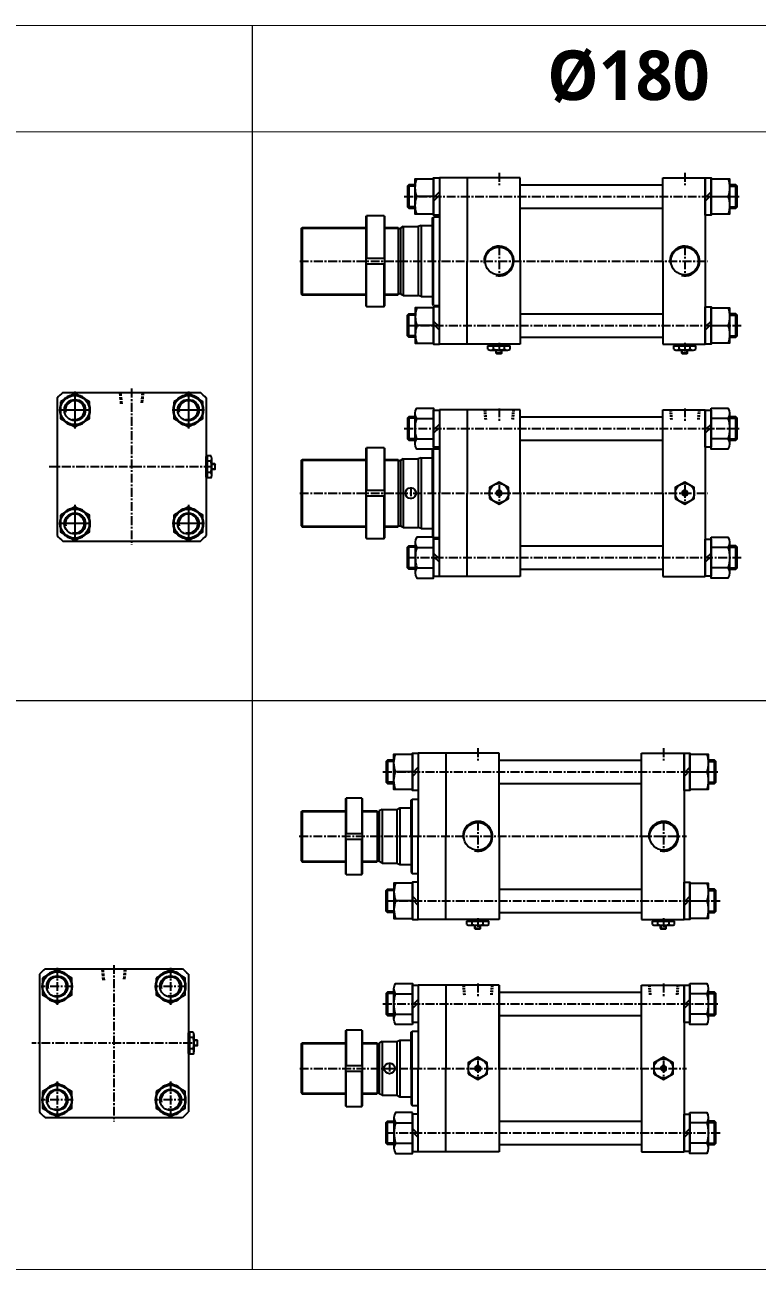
# Model space of a CAD drawing. Extents: x -819 to 6683, y -1 to 2811.
# Drawn here: x 2673 to 3706, y -1 to 1756 of the extents above; entities that cross this region are included whole.
import ezdxf

# ---------------------------------------------------------------- set-up
doc = ezdxf.new("R2010")
doc.units = 0
doc.header["$LTSCALE"] = 10
doc.header["$MEASUREMENT"] = 0
doc.linetypes.add('CENTER', pattern=[2, 1.25, -0.25, 0.25, -0.25])
doc.linetypes.add('HIDDEN', pattern=[0.375, 0.25, -0.125])
doc.layers.get('0').update_dxf_attribs({"linetype": 'CONTINUOUS'})
doc.layers.add('ML', color=7, linetype='CONTINUOUS')
doc.styles.add('문자', font='romans.shx')

msp = doc.modelspace()

# ---------------------------------------------------------------- linework, layer by layer
at = {"color": 7, "linetype": 'Continuous'}
for p, q in [((3326.1, 1298.2), (3326.1, 1303.2)), ((3326.1, 1303.2), (3332.5, 1303.2)), ((3327.1, 1303.2), (3327.1, 1305.2)), ((3327.1, 1305.2), (3356.3, 1305.2)), ((3332.5, 1303.2), (3357.3, 1303.2)), ((3333.9, 1298.2), (3333.9, 1303.2)), ((3349.5, 1298.2), (3349.5, 1303.2)), ((3356.3, 1303.2), (3356.3, 1305.2)), ((3357.3, 1298.2), (3357.3, 1303.2)), ((3588.1, 1298.2), (3588.1, 1303.2)), ((3588.1, 1303.2), (3594.5, 1303.2)), ((3589.1, 1303.2), (3589.1, 1305.2)), ((3589.1, 1305.2), (3618.3, 1305.2)), ((3594.5, 1303.2), (3619.3, 1303.2)), ((3595.9, 1298.2), (3595.9, 1303.2)), ((3611.5, 1298.2), (3611.5, 1303.2)), ((3618.3, 1303.2), (3618.3, 1305.2)), ((3619.3, 1298.2), (3619.3, 1303.2)), ((3329.3, 1297.2), (3354.1, 1297.2)), ((3337.7, 1297.4), (3337.7, 1297.4)), ((3337.7, 1292.7), (3337.7, 1297.2)), ((3337.7, 1292.7), (3338.2, 1292.2)), ((3345.7, 1292.7), (3337.7, 1292.7)), ((3338.2, 1292.2), (3345.2, 1292.2)), ((3345.7, 1292.7), (3345.2, 1292.2)), ((3345.7, 1292.7), (3345.7, 1297.2)), ((3591.3, 1297.2), (3616.1, 1297.2)), ((3599.7, 1297.4), (3599.7, 1297.4)), ((3599.7, 1292.7), (3599.7, 1297.2)), ((3599.7, 1292.7), (3600.2, 1292.2)), ((3607.7, 1292.7), (3599.7, 1292.7)), ((3600.2, 1292.2), (3607.2, 1292.2)), ((3607.7, 1292.7), (3607.2, 1292.2)), ((3607.7, 1292.7), (3607.7, 1297.2)), ((2928.5, 1117.8), (2928.5, 1147)), ((2930.5, 1147), (2928.5, 1147)), ((2935.5, 1148), (2930.5, 1148)), ((2930.5, 1123.2), (2930.5, 1148)), ((2936.5, 1120), (2936.5, 1144.8)), ((2935.5, 1140.2), (2930.5, 1140.2)), ((2935.5, 1124.6), (2930.5, 1124.6)), ((2936.2, 1128.4), (2936.2, 1128.4)), ((2941, 1136.4), (2936.5, 1136.4)), ((2941, 1128.4), (2936.5, 1128.4)), ((2941, 1136.4), (2941.5, 1135.9)), ((2941, 1136.4), (2941, 1128.4)), ((2941, 1128.4), (2941.5, 1128.9)), ((2941.5, 1128.9), (2941.5, 1135.9)), ((2930.5, 1117.8), (2928.5, 1117.8)), ((2930.5, 1116.8), (2930.5, 1123.2)), ((2935.5, 1116.8), (2930.5, 1116.8)), ((3297.1, 491.7), (3297.1, 493.7)), ((3297.1, 493.7), (3326.3, 493.7)), ((3326.3, 491.7), (3326.3, 493.7)), ((3559.1, 491.7), (3559.1, 493.7)), ((3559.1, 493.7), (3588.3, 493.7)), ((3588.3, 491.7), (3588.3, 493.7)), ((3296.1, 486.6), (3296.1, 491.7)), ((3296.1, 491.7), (3302.5, 491.7)), ((3299.3, 485.7), (3324.1, 485.7)), ((3302.5, 491.7), (3327.3, 491.7)), ((3303.9, 486.6), (3303.9, 491.7)), ((3307.7, 485.9), (3307.7, 485.9)), ((3307.7, 481.2), (3307.7, 485.7)), ((3307.7, 481.2), (3308.2, 480.7)), ((3315.7, 481.2), (3307.7, 481.2)), ((3308.2, 480.7), (3315.2, 480.7)), ((3315.7, 481.2), (3315.2, 480.7)), ((3315.7, 481.2), (3315.7, 485.7)), ((3319.5, 486.6), (3319.5, 491.7)), ((3327.3, 486.6), (3327.3, 491.7)), ((3558.1, 486.6), (3558.1, 491.7)), ((3558.1, 491.7), (3564.5, 491.7)), ((3561.3, 485.7), (3586.1, 485.7)), ((3564.5, 491.7), (3589.3, 491.7)), ((3565.9, 486.6), (3565.9, 491.7)), ((3569.7, 485.9), (3569.7, 485.9)), ((3569.7, 481.2), (3569.7, 485.7)), ((3569.7, 481.2), (3570.2, 480.7)), ((3577.7, 481.2), (3569.7, 481.2)), ((3570.2, 480.7), (3577.2, 480.7)), ((3577.7, 481.2), (3577.2, 480.7)), ((3577.7, 481.2), (3577.7, 485.7)), ((3581.5, 486.6), (3581.5, 491.7)), ((3589.3, 486.6), (3589.3, 491.7)), ((2903.5, 304.8), (2903.5, 334)), ((2905.5, 334), (2903.5, 334)), ((2910.5, 335), (2905.5, 335)), ((2905.5, 310.1), (2905.5, 335)), ((2910.5, 327.2), (2905.5, 327.2)), ((2911.5, 307), (2911.5, 331.8)), ((2916, 323.4), (2911.5, 323.4)), ((2916, 323.4), (2916.5, 322.9)), ((2916, 323.4), (2916, 315.4)), ((2916.5, 315.9), (2916.5, 322.9)), ((2905.5, 304.8), (2903.5, 304.8)), ((2910.5, 311.6), (2905.5, 311.6)), ((2905.5, 303.8), (2905.5, 310.1)), ((2910.5, 303.8), (2905.5, 303.8)), ((2911.2, 315.4), (2911.2, 315.4)), ((2916, 315.4), (2911.5, 315.4)), ((2916, 315.4), (2916.5, 315.9))]:
    msp.add_line(p, q, dxfattribs=at)
for points in [[(3328.2, 1087.5), (3341.7, 1079.7), (3355.2, 1087.5), (3355.2, 1103.1), (3341.7, 1110.9), (3328.2, 1103.1)], [(3590.2, 1087.5), (3603.7, 1079.7), (3617.2, 1087.5), (3617.2, 1103.1), (3603.7, 1110.9), (3590.2, 1103.1)], [(3340.3, 1097.8), (3338.8, 1095.3), (3340.3, 1092.8), (3343.2, 1092.8), (3344.6, 1095.3), (3343.2, 1097.8)], [(3602.3, 1097.8), (3600.8, 1095.3), (3602.3, 1092.8), (3605.2, 1092.8), (3606.6, 1095.3), (3605.2, 1097.8)], [(3298.2, 276), (3311.7, 268.2), (3325.2, 276), (3325.2, 291.6), (3311.7, 299.4), (3298.2, 291.6)], [(3560.2, 276), (3573.7, 268.2), (3587.2, 276), (3587.2, 291.6), (3573.7, 299.4), (3560.2, 291.6)], [(3310.3, 286.3), (3308.8, 283.8), (3310.3, 281.3), (3313.2, 281.3), (3314.6, 283.8), (3313.2, 286.3)], [(3572.3, 286.3), (3570.8, 283.8), (3572.3, 281.3), (3575.2, 281.3), (3576.6, 283.8), (3575.2, 286.3)]]:
    msp.add_lwpolyline(points, close=True, dxfattribs=at)
for centre, radius in [((3341.7, 1095.3), 13.5), ((3603.7, 1095.3), 13.5), ((3341.7, 1095.3), 3.5), ((3603.7, 1095.3), 3.5), ((3311.7, 283.8), 13.5), ((3311.7, 283.8), 3.5), ((3573.7, 283.8), 13.5), ((3573.7, 283.8), 3.5)]:
    msp.add_circle(centre, radius, dxfattribs=at)
for centre, radius, start, end in [((3329.3, 1302.8), 5.62, 235.6158, 270), ((3330, 1305.4), 8.22, 241.7006, 298.2994), ((3341.7, 1328.5), 31.3, 255.6172, 270.0141), ((3341.7, 1328.5), 31.3, 269.9859, 284.3828), ((3353.4, 1305.4), 8.22, 241.7006, 298.2994), ((3591.3, 1302.8), 5.62, 235.6158, 270), ((3592, 1305.4), 8.22, 241.7006, 298.2994), ((3603.7, 1328.5), 31.3, 255.6172, 270.0141), ((3603.7, 1328.5), 31.3, 269.9859, 284.3828), ((3615.4, 1305.4), 8.22, 241.7006, 298.2994), ((2928.2, 1144.1), 8.22, 331.7006, 28.2994), ((2905.1, 1132.4), 31.3, 359.9859, 14.3828), ((2905.1, 1132.4), 31.3, 345.6172, 0.0141), ((2928.2, 1120.7), 8.22, 331.7006, 28.2994), ((2930.8, 1120), 5.62, 325.6158, 0), ((3299.3, 491.3), 5.62, 235.6158, 270), ((3300, 493.9), 8.22, 241.7006, 298.2994), ((3311.7, 517), 31.3, 255.6172, 270.0141), ((3311.7, 517), 31.3, 269.9859, 284.3828), ((3323.4, 493.9), 8.22, 241.7006, 298.2994), ((3561.3, 491.3), 5.62, 235.6158, 270), ((3562, 493.9), 8.22, 241.7006, 298.2994), ((3573.7, 517), 31.3, 255.6172, 270.0141), ((3573.7, 517), 31.3, 269.9859, 284.3828), ((3585.4, 493.9), 8.22, 241.7006, 298.2994), ((2903.2, 331.1), 8.22, 331.7006, 28.2994), ((2880.1, 319.4), 31.3, 359.9859, 14.3828), ((2880.1, 319.4), 31.3, 345.6172, 0.0141), ((2903.2, 307.7), 8.22, 331.7006, 28.2994), ((2905.8, 307), 5.62, 325.6158, 0)]:
    msp.add_arc(centre, radius, start, end, dxfattribs=at)
at = {"layer": 'ML', "color": 1, "linetype": 'CENTER'}
for p, q in [((3341.7, 1547), (3341.7, 1528.6)), ((3603.7, 1547), (3603.7, 1528.6)), ((3208, 1513.7), (3680.8, 1513.7)), ((3341.7, 1443.6), (3341.7, 1401.7)), ((3603.7, 1443.6), (3603.7, 1401.7)), ((3060.7, 1422.7), (3636.3, 1422.7)), ((3211, 1331.7), (3684.5, 1331.7)), ((3341.7, 1307.4), (3341.7, 1294.5)), ((3603.7, 1307.4), (3603.7, 1294.7)), ((2823.5, 1242.7), (2823.5, 1022.2)), ((3341.7, 1214.9), (3341.7, 1196.6)), ((3603.7, 1214.9), (3603.7, 1196.6)), ((3208, 1186.3), (3680.8, 1186.3)), ((2937.8, 1132.4), (2707.3, 1132.4)), ((3060.7, 1095.3), (3636.3, 1095.3)), ((3217.2, 1103.5), (3217.2, 1087)), ((3341.7, 1106.3), (3341.7, 1084.3)), ((3603.7, 1106.3), (3603.7, 1084.3)), ((3211, 1004.3), (3684.5, 1004.3)), ((3311.7, 735.5), (3311.7, 717.1)), ((3573.7, 735.5), (3573.7, 717.1)), ((3178, 702.2), (3650.8, 702.2)), ((3311.7, 632.1), (3311.7, 590.2)), ((3573.7, 632.1), (3573.7, 590.2)), ((3059.9, 611.2), (3606.3, 611.2)), ((3181, 520.2), (3654.5, 520.2)), ((3311.7, 495.9), (3311.7, 482.4)), ((3573.7, 495.9), (3573.7, 482.9)), ((2718.5, 425.5), (2718.5, 373.3)), ((2798.5, 429.6), (2798.5, 209.1)), ((2878.5, 425.5), (2878.5, 373.3)), ((2741.1, 399.4), (2695.8, 399.4)), ((2901.1, 399.4), (2855.8, 399.4)), ((3311.7, 403.4), (3311.7, 385)), ((3573.7, 403.4), (3573.7, 385)), ((3178, 374.8), (3650.8, 374.8)), ((2908.7, 319.4), (2682.8, 319.4)), ((3060.7, 283.8), (3606.3, 283.8)), ((3187.2, 292), (3187.2, 275.5)), ((3311.7, 294.8), (3311.7, 272.8)), ((3573.7, 294.8), (3573.7, 272.8)), ((2718.5, 265.5), (2718.5, 213.3)), ((2878.5, 265.5), (2878.5, 213.3)), ((2741.1, 239.4), (2695.8, 239.4)), ((2901.1, 239.4), (2855.8, 239.4)), ((3181, 192.8), (3654.5, 192.8))]:
    msp.add_line(p, q, dxfattribs=at)
at = {"layer": 'ML', "color": 2}
for p, q in [((3223.5, 1528.3), (3212.7, 1528.3)), ((3666.9, 1528.3), (3677.7, 1528.3)), ((3223.5, 1499.1), (3212.7, 1499.1)), ((3666.9, 1499.1), (3677.7, 1499.1)), ((3063.2, 1469.2), (3153.7, 1469.2)), ((3180.7, 1469.2), (3199.7, 1469.2)), ((3063.2, 1376.2), (3153.7, 1376.2)), ((3180.7, 1376.2), (3199.7, 1376.2)), ((3223.5, 1346.3), (3212.7, 1346.3)), ((3223.5, 1317.1), (3212.7, 1317.1)), ((3338.2, 1297.4), (3338.2, 1297.4)), ((3338.2, 1292.2), (3338.2, 1297.2)), ((3345.2, 1292.2), (3345.2, 1297.2)), ((3600.2, 1297.4), (3600.2, 1297.4)), ((3600.2, 1292.2), (3600.2, 1297.2)), ((3607.2, 1292.2), (3607.2, 1297.2)), ((3223.5, 1200.9), (3212.7, 1200.9)), ((3666.9, 1200.9), (3677.7, 1200.9)), ((3223.5, 1171.7), (3212.7, 1171.7)), ((3666.9, 1171.7), (3677.7, 1171.7)), ((3063.2, 1141.8), (3153.7, 1141.8)), ((3180.7, 1141.8), (3199.7, 1141.8)), ((2936.3, 1128.9), (2936.3, 1128.9)), ((2941.5, 1135.9), (2936.5, 1135.9)), ((2941.5, 1128.9), (2936.5, 1128.9)), ((3063.2, 1048.8), (3153.7, 1048.8)), ((3180.7, 1048.8), (3199.7, 1048.8)), ((3223.5, 1018.9), (3212.7, 1018.9)), ((3666.9, 1018.9), (3677.7, 1018.9)), ((3223.5, 989.7), (3212.7, 989.7)), ((3666.9, 989.7), (3677.7, 989.7)), ((3193.5, 716.8), (3182.7, 716.8)), ((3636.9, 716.8), (3647.7, 716.8)), ((3193.5, 687.6), (3182.7, 687.6)), ((3636.9, 687.6), (3647.7, 687.6)), ((3063.2, 646.2), (3125.1, 646.2)), ((3149.1, 646.2), (3169.7, 646.2)), ((3063.2, 576.2), (3125.1, 576.2)), ((3149.1, 576.2), (3169.7, 576.2)), ((3193.5, 534.8), (3182.7, 534.8)), ((3636.9, 534.8), (3647.7, 534.8)), ((3193.5, 505.6), (3182.7, 505.6)), ((3636.9, 505.6), (3647.7, 505.6)), ((3308.2, 485.9), (3308.2, 485.9)), ((3308.2, 480.7), (3308.2, 485.7)), ((3315.2, 480.7), (3315.2, 485.7)), ((3570.2, 485.9), (3570.2, 485.9)), ((3570.2, 480.7), (3570.2, 485.7)), ((3577.2, 480.7), (3577.2, 485.7)), ((3193.5, 389.4), (3182.7, 389.4)), ((3636.9, 389.4), (3647.7, 389.4)), ((3193.5, 360.2), (3182.7, 360.2)), ((3636.9, 360.2), (3647.7, 360.2)), ((2916.5, 322.9), (2911.5, 322.9)), ((3063.2, 318.8), (3125.1, 318.8)), ((3149.1, 318.8), (3169.7, 318.8)), ((2911.3, 315.9), (2911.3, 315.9)), ((2916.5, 315.9), (2911.5, 315.9)), ((3063.2, 248.8), (3125.1, 248.8)), ((3149.1, 248.8), (3169.7, 248.8)), ((3193.5, 207.4), (3182.7, 207.4)), ((3636.9, 207.4), (3647.7, 207.4)), ((3193.5, 178.2), (3182.7, 178.2)), ((3636.9, 178.2), (3647.7, 178.2))]:
    msp.add_line(p, q, dxfattribs=at)
at = {"layer": 'ML'}
for p, q in [((3214.6, 1530.2), (3214.6, 1497.2)), ((3572.7, 1422.7), (3572.7, 1540.2)), ((3572.7, 1540.2), (3632.7, 1540.2)), ((3632.7, 1540.2), (3632.7, 1305.2)), ((3675.8, 1497.2), (3675.8, 1530.2)), ((3249.5, 1513.7), (3225.8, 1513.7)), ((3249.5, 1511.9), (3257.7, 1520.1)), ((3249.5, 1507.3), (3257.7, 1515.5)), ((3640.9, 1520.1), (3632.7, 1511.9)), ((3640.9, 1515.5), (3632.7, 1507.3)), ((3640.9, 1513.7), (3664.7, 1513.7)), ((3153.7, 1485.7), (3154.7, 1486.7)), ((3153.7, 1485.7), (3153.7, 1359.7)), ((3154.7, 1486.7), (3154.7, 1426.7)), ((3179.7, 1486.7), (3154.7, 1486.7)), ((3179.7, 1486.7), (3179.7, 1426.7)), ((3179.7, 1486.7), (3180.7, 1485.7)), ((3180.7, 1359.7), (3180.7, 1485.7)), ((3062.7, 1468.7), (3064.2, 1470.2)), ((3064.2, 1470.2), (3064.2, 1375.2)), ((3206.7, 1471.2), (3202.7, 1468.9)), ((3231.7, 1472.7), (3227.7, 1471.2)), ((3153.7, 1426.7), (3180.7, 1426.7)), ((3153.7, 1418.7), (3180.7, 1418.7)), ((3154.7, 1358.7), (3154.7, 1418.7)), ((3179.7, 1358.7), (3179.7, 1418.7)), ((3572.7, 1422.7), (3572.7, 1305.2)), ((3062.7, 1376.7), (3064.2, 1375.2)), ((3206.7, 1374.2), (3202.7, 1376.5)), ((3231.7, 1372.7), (3227.7, 1374.2)), ((3153.7, 1359.7), (3154.7, 1358.7)), ((3154.7, 1358.7), (3179.7, 1358.7)), ((3179.7, 1358.7), (3180.7, 1359.7)), ((3214.6, 1315.2), (3214.6, 1348.2)), ((3249.5, 1338.1), (3257.7, 1329.9)), ((3640.9, 1338.1), (3632.7, 1329.9)), ((3666.9, 1346.3), (3677.7, 1346.3)), ((3675.8, 1315.2), (3675.8, 1348.2)), ((3249.5, 1331.7), (3225.8, 1331.7)), ((3249.5, 1333.5), (3257.7, 1325.3)), ((3640.9, 1333.5), (3632.7, 1325.3)), ((3640.9, 1331.7), (3664.7, 1331.7)), ((3572.7, 1305.2), (3632.7, 1305.2)), ((3666.9, 1317.1), (3677.7, 1317.1)), ((2726.4, 1237.4), (2920.5, 1237.4)), ((2743.5, 1238.6), (2743.5, 1186.3)), ((2903.5, 1238.6), (2903.5, 1186.3)), ((2718.5, 1229.5), (2718.5, 1035.3)), ((2766.1, 1212.4), (2720.8, 1212.4)), ((2926.1, 1212.4), (2880.8, 1212.4)), ((2928.5, 1229.5), (2928.5, 1035.3)), ((3572.7, 1212.8), (3632.7, 1212.8)), ((3572.7, 1095.3), (3572.7, 1212.8)), ((3632.7, 1212.8), (3632.7, 977.8)), ((3214.6, 1202.8), (3214.6, 1169.8)), ((3223.5, 1164.6), (3223.5, 1207.9)), ((3225.8, 1200.7), (3249.5, 1200.7)), ((3664.7, 1200.7), (3640.9, 1200.7)), ((3666.9, 1207.9), (3666.9, 1164.6)), ((3675.8, 1169.8), (3675.8, 1202.8)), ((3249.5, 1184.5), (3257.7, 1192.7)), ((3249.5, 1179.9), (3257.7, 1188.1)), ((3640.9, 1192.7), (3632.7, 1184.5)), ((3640.9, 1188.1), (3632.7, 1179.9)), ((3225.8, 1171.9), (3249.5, 1171.9)), ((3664.7, 1171.9), (3640.9, 1171.9)), ((3062.7, 1141.3), (3064.2, 1142.8)), ((3064.2, 1142.8), (3064.2, 1047.8)), ((3153.7, 1158.3), (3154.7, 1159.3)), ((3153.7, 1158.3), (3153.7, 1032.3)), ((3179.7, 1159.3), (3154.7, 1159.3)), ((3154.7, 1159.3), (3154.7, 1099.3)), ((3179.7, 1159.3), (3180.7, 1158.3)), ((3179.7, 1159.3), (3179.7, 1099.3)), ((3180.7, 1032.3), (3180.7, 1158.3)), ((3206.7, 1143.8), (3202.7, 1141.5)), ((3231.7, 1145.3), (3227.7, 1143.8)), ((3153.7, 1099.3), (3180.7, 1099.3)), ((3153.7, 1091.3), (3180.7, 1091.3)), ((3154.7, 1031.3), (3154.7, 1091.3)), ((3179.7, 1031.3), (3179.7, 1091.3)), ((3572.7, 1095.3), (3572.7, 977.8)), ((2743.5, 1078.6), (2743.5, 1026.3)), ((2903.5, 1078.6), (2903.5, 1026.3)), ((2766.1, 1052.4), (2720.8, 1052.4)), ((2926.1, 1052.4), (2880.8, 1052.4)), ((3062.7, 1049.3), (3064.2, 1047.8)), ((3206.7, 1046.8), (3202.7, 1049.1)), ((3231.7, 1045.3), (3227.7, 1046.8)), ((2726.4, 1027.4), (2920.5, 1027.4)), ((3153.7, 1032.3), (3154.7, 1031.3)), ((3154.7, 1031.3), (3179.7, 1031.3)), ((3179.7, 1031.3), (3180.7, 1032.3)), ((3214.6, 987.8), (3214.6, 1020.8)), ((3223.5, 1025.9), (3223.5, 982.6)), ((3666.9, 1025.9), (3666.9, 982.6)), ((3675.8, 987.8), (3675.8, 1020.8)), ((3225.8, 1018.7), (3249.5, 1018.7)), ((3249.5, 1010.7), (3257.7, 1002.5)), ((3249.5, 1006.1), (3257.7, 997.9)), ((3640.9, 1010.7), (3632.7, 1002.5)), ((3640.9, 1006.1), (3632.7, 997.9)), ((3664.7, 1018.7), (3640.9, 1018.7)), ((3225.8, 989.9), (3249.5, 989.9)), ((3664.7, 989.9), (3640.9, 989.9)), ((3572.7, 977.8), (3632.7, 977.8)), ((3542.7, 611.2), (3542.7, 728.7)), ((3542.7, 728.7), (3602.7, 728.7)), ((3602.7, 728.7), (3602.7, 493.7)), ((3184.6, 718.7), (3184.6, 685.7)), ((3219.5, 700.4), (3227.7, 708.6)), ((3219.5, 695.7), (3227.7, 703.9)), ((3610.9, 708.6), (3602.7, 700.4)), ((3610.9, 703.9), (3602.7, 695.7)), ((3645.8, 685.7), (3645.8, 718.7)), ((3219.5, 702.2), (3195.8, 702.2)), ((3610.9, 702.2), (3634.7, 702.2)), ((3125.1, 664.2), (3126.1, 665.2)), ((3125.1, 664.2), (3125.1, 558.2)), ((3126.1, 665.2), (3126.1, 615.2)), ((3148.1, 665.2), (3126.1, 665.2)), ((3148.1, 665.2), (3148.1, 615.2)), ((3148.1, 665.2), (3149.1, 664.2)), ((3149.1, 558.2), (3149.1, 664.2)), ((3197.7, 649.2), (3201.7, 651.2)), ((3062.7, 645.7), (3064.2, 647.2)), ((3064.2, 647.2), (3064.2, 575.2)), ((3176.7, 649.2), (3172.7, 646.9)), ((3125.1, 615.2), (3149.1, 615.2)), ((3125.1, 607.2), (3149.1, 607.2)), ((3126.1, 557.2), (3126.1, 607.2)), ((3148.1, 557.2), (3148.1, 607.2)), ((3542.7, 611.2), (3542.7, 493.7)), ((3062.7, 576.7), (3064.2, 575.2)), ((3176.7, 573.2), (3172.7, 575.5)), ((3197.7, 573.2), (3201.7, 571.2)), ((3126.1, 557.2), (3125.1, 558.2)), ((3126.1, 557.2), (3148.1, 557.2)), ((3148.1, 557.2), (3149.1, 558.2)), ((3184.6, 503.7), (3184.6, 536.7)), ((3645.8, 503.7), (3645.8, 536.7)), ((3219.5, 520.2), (3195.8, 520.2)), ((3219.5, 526.6), (3227.7, 518.4)), ((3219.5, 521.9), (3227.7, 513.7)), ((3610.9, 526.6), (3602.7, 518.4)), ((3610.9, 521.9), (3602.7, 513.7)), ((3610.9, 520.2), (3634.7, 520.2)), ((3542.7, 493.7), (3602.7, 493.7)), ((2701.4, 424.4), (2895.5, 424.4)), ((2693.5, 416.5), (2693.5, 222.3)), ((2903.5, 416.5), (2903.5, 222.3)), ((3184.6, 391.3), (3184.6, 358.3)), ((3193.5, 353.1), (3193.5, 396.4)), ((3195.8, 389.2), (3219.5, 389.2)), ((3542.7, 401.3), (3602.7, 401.3)), ((3542.7, 283.8), (3542.7, 401.3)), ((3602.7, 401.3), (3602.7, 166.3)), ((3634.7, 389.2), (3610.9, 389.2)), ((3636.9, 396.4), (3636.9, 353.1)), ((3645.8, 358.3), (3645.8, 391.3)), ((3219.5, 373), (3227.7, 381.2)), ((3219.5, 368.3), (3227.7, 376.5)), ((3610.9, 381.2), (3602.7, 373)), ((3610.9, 376.5), (3602.7, 368.3)), ((3195.8, 360.3), (3219.5, 360.3)), ((3634.7, 360.3), (3610.9, 360.3)), ((3125.1, 336.8), (3126.1, 337.8)), ((3125.1, 336.8), (3125.1, 230.8)), ((3148.1, 337.8), (3126.1, 337.8)), ((3126.1, 337.8), (3126.1, 287.8)), ((3148.1, 337.8), (3149.1, 336.8)), ((3148.1, 337.8), (3148.1, 287.8)), ((3149.1, 230.8), (3149.1, 336.8)), ((3062.7, 318.3), (3064.2, 319.8)), ((3064.2, 319.8), (3064.2, 247.8)), ((3176.7, 321.8), (3172.7, 319.5)), ((3197.7, 321.8), (3201.7, 323.8)), ((3125.1, 287.8), (3149.1, 287.8)), ((3542.7, 283.8), (3542.7, 166.3)), ((3125.1, 279.8), (3149.1, 279.8)), ((3126.1, 229.8), (3126.1, 279.8)), ((3148.1, 229.8), (3148.1, 279.8)), ((3062.7, 249.3), (3064.2, 247.8)), ((3176.7, 245.8), (3172.7, 248.1)), ((3126.1, 229.8), (3125.1, 230.8)), ((3126.1, 229.8), (3148.1, 229.8)), ((3148.1, 229.8), (3149.1, 230.8)), ((3197.7, 245.8), (3201.7, 243.8)), ((2701.4, 214.4), (2895.5, 214.4)), ((3193.5, 214.4), (3193.5, 171.1)), ((3636.9, 214.4), (3636.9, 171.1)), ((3184.6, 176.3), (3184.6, 209.3)), ((3195.8, 207.2), (3219.5, 207.2)), ((3219.5, 199.2), (3227.7, 191)), ((3219.5, 194.5), (3227.7, 186.3)), ((3610.9, 199.2), (3602.7, 191)), ((3610.9, 194.5), (3602.7, 186.3)), ((3634.7, 207.2), (3610.9, 207.2)), ((3645.8, 176.3), (3645.8, 209.3)), ((3195.8, 178.3), (3219.5, 178.3)), ((3634.7, 178.3), (3610.9, 178.3)), ((3542.7, 166.3), (3602.7, 166.3))]:
    msp.add_line(p, q, dxfattribs=at)
at = {"layer": 'ML', "color": 7}
for p, q in [((3257.7, 1540.2), (3257.7, 1422.7)), ((3371.7, 1540.2), (3257.7, 1540.2)), ((3296.7, 1540.2), (3296.7, 1422.7)), ((3371.7, 1422.7), (3371.7, 1540.2)), ((3247.7, 1483.7), (3248.9, 1484.8)), ((3247.7, 1422.7), (3247.7, 1483.7)), ((3249.2, 1360.6), (3249.2, 1484.8)), ((3249.5, 1485.2), (3257.7, 1485.2)), ((3062.7, 1468.7), (3062.7, 1376.7)), ((3064.2, 1470.2), (3153.7, 1470.2)), ((3180.7, 1470.2), (3199.7, 1470.2)), ((3199.7, 1470.2), (3199.7, 1375.2)), ((3199.7, 1468.7), (3202.7, 1468.7)), ((3202.7, 1468.9), (3202.7, 1376.5)), ((3206.7, 1471.2), (3227.7, 1471.2)), ((3206.7, 1471.2), (3206.7, 1374.2)), ((3227.7, 1471.2), (3227.7, 1374.2)), ((3231.7, 1472.7), (3231.7, 1372.7)), ((3231.7, 1472.7), (3247.7, 1472.7)), ((3247.7, 1422.7), (3247.7, 1361.7)), ((3257.7, 1305.2), (3257.7, 1422.7)), ((3296.7, 1305.2), (3296.7, 1422.7)), ((3371.7, 1422.7), (3371.7, 1305.2)), ((3064.2, 1375.2), (3153.7, 1375.2)), ((3180.7, 1375.2), (3199.7, 1375.2)), ((3199.7, 1376.7), (3202.7, 1376.7)), ((3206.7, 1374.2), (3227.7, 1374.2)), ((3231.7, 1372.7), (3247.7, 1372.7)), ((3247.7, 1361.7), (3248.9, 1360.6)), ((3249.5, 1360.2), (3257.7, 1360.2)), ((3371.7, 1305.2), (3257.7, 1305.2)), ((3371.7, 1305.2), (3296.7, 1305.2)), ((3371.7, 1212.8), (3257.7, 1212.8)), ((3257.7, 1212.8), (3257.7, 1095.3)), ((3296.7, 1212.8), (3296.7, 1095.3)), ((3371.7, 1095.3), (3371.7, 1212.8)), ((3064.2, 1142.8), (3153.7, 1142.8)), ((3180.7, 1142.8), (3199.7, 1142.8)), ((3199.7, 1142.8), (3199.7, 1047.8)), ((3206.7, 1143.8), (3227.7, 1143.8)), ((3206.7, 1143.8), (3206.7, 1046.8)), ((3227.7, 1143.8), (3227.7, 1046.8)), ((3231.7, 1145.3), (3231.7, 1045.3)), ((3231.7, 1145.3), (3247.7, 1145.3)), ((3247.7, 1156.3), (3248.9, 1157.4)), ((3247.7, 1095.3), (3247.7, 1156.3)), ((3249.2, 1033.2), (3249.2, 1157.4)), ((3249.5, 1157.8), (3257.7, 1157.8)), ((3062.7, 1141.3), (3062.7, 1049.3)), ((3199.7, 1141.3), (3202.7, 1141.3)), ((3202.7, 1141.5), (3202.7, 1049.1)), ((3247.7, 1095.3), (3247.7, 1034.3)), ((3257.7, 977.8), (3257.7, 1095.3)), ((3296.7, 977.8), (3296.7, 1095.3)), ((3371.7, 1095.3), (3371.7, 977.8)), ((3064.2, 1047.8), (3153.7, 1047.8)), ((3180.7, 1047.8), (3199.7, 1047.8)), ((3199.7, 1049.3), (3202.7, 1049.3)), ((3206.7, 1046.8), (3227.7, 1046.8)), ((3231.7, 1045.3), (3247.7, 1045.3)), ((3247.7, 1034.3), (3248.9, 1033.2)), ((3249.5, 1032.8), (3257.7, 1032.8)), ((3371.7, 977.8), (3257.7, 977.8)), ((3371.7, 977.8), (3296.7, 977.8)), ((3227.7, 728.7), (3227.7, 611.2)), ((3341.7, 728.7), (3227.7, 728.7)), ((3266.7, 728.7), (3266.7, 611.2)), ((3341.7, 611.2), (3341.7, 728.7)), ((3201.7, 651.2), (3201.7, 571.2)), ((3201.7, 651.2), (3217.7, 651.2)), ((3217.7, 662.2), (3219.2, 663.7)), ((3217.7, 611.2), (3217.7, 662.2)), ((3219.2, 558.7), (3219.2, 663.7)), ((3219.2, 663.7), (3227.7, 663.7)), ((3062.7, 645.7), (3062.7, 576.7)), ((3064.2, 647.2), (3125.1, 647.2)), ((3149.1, 647.2), (3169.7, 647.2)), ((3169.7, 647.2), (3169.7, 575.2)), ((3169.7, 645.7), (3172.7, 645.7)), ((3172.7, 646.9), (3172.7, 575.5)), ((3176.7, 649.2), (3176.7, 573.2)), ((3176.7, 649.2), (3197.7, 649.2)), ((3197.7, 649.2), (3197.7, 573.2)), ((3217.7, 611.2), (3217.7, 560.2)), ((3227.7, 493.7), (3227.7, 611.2)), ((3266.7, 493.7), (3266.7, 611.2)), ((3341.7, 611.2), (3341.7, 493.7)), ((3064.2, 575.2), (3125.1, 575.2)), ((3149.1, 575.2), (3169.7, 575.2)), ((3169.7, 576.7), (3172.7, 576.7)), ((3176.7, 573.2), (3197.7, 573.2)), ((3201.7, 571.2), (3217.7, 571.2)), ((3217.7, 560.2), (3219.2, 558.7)), ((3219.2, 558.7), (3227.7, 558.7)), ((3341.7, 493.7), (3227.7, 493.7)), ((3341.7, 493.7), (3266.7, 493.7)), ((3341.7, 401.3), (3227.7, 401.3)), ((3227.7, 401.3), (3227.7, 283.8)), ((3266.7, 401.3), (3266.7, 283.8)), ((3341.7, 283.8), (3341.7, 401.3)), ((3341.7, 401.3), (3341.7, 166.3)), ((3217.7, 334.8), (3219.2, 336.3)), ((3217.7, 283.8), (3217.7, 334.8)), ((3219.2, 231.3), (3219.2, 336.3)), ((3219.2, 336.3), (3227.7, 336.3)), ((3062.7, 318.3), (3062.7, 249.3)), ((3064.2, 319.8), (3125.1, 319.8)), ((3149.1, 319.8), (3169.7, 319.8)), ((3169.7, 319.8), (3169.7, 247.8)), ((3169.7, 318.3), (3172.7, 318.3)), ((3172.7, 319.5), (3172.7, 248.1)), ((3176.7, 321.8), (3176.7, 245.8)), ((3176.7, 321.8), (3197.7, 321.8)), ((3197.7, 321.8), (3197.7, 245.8)), ((3201.7, 323.8), (3201.7, 243.8)), ((3201.7, 323.8), (3217.7, 323.8)), ((3217.7, 283.8), (3217.7, 232.8)), ((3227.7, 166.3), (3227.7, 283.8)), ((3266.7, 166.3), (3266.7, 283.8)), ((3341.7, 283.8), (3341.7, 166.3)), ((3064.2, 247.8), (3125.1, 247.8)), ((3149.1, 247.8), (3169.7, 247.8)), ((3169.7, 249.3), (3172.7, 249.3)), ((3176.7, 245.8), (3197.7, 245.8)), ((3201.7, 243.8), (3217.7, 243.8)), ((3217.7, 232.8), (3219.2, 231.3)), ((3219.2, 231.3), (3227.7, 231.3)), ((3341.7, 166.3), (3227.7, 166.3)), ((3341.7, 166.3), (3266.7, 166.3))]:
    msp.add_line(p, q, dxfattribs=at)
at = {"layer": 'ML', "color": 7, "linetype": 'Continuous'}
for p, q in [((3371.7, 1530.2), (3572.7, 1530.2)), ((3371.7, 1497.2), (3572.7, 1497.2)), ((3371.7, 1348.2), (3572.7, 1348.2)), ((3371.7, 1315.2), (3572.7, 1315.2)), ((3371.7, 1202.8), (3572.7, 1202.8)), ((3371.7, 1169.8), (3572.7, 1169.8)), ((3371.7, 1020.8), (3572.7, 1020.8)), ((3371.7, 987.8), (3572.7, 987.8)), ((3341.7, 718.7), (3542.7, 718.7)), ((3341.7, 685.7), (3542.7, 685.7)), ((3341.7, 536.7), (3542.7, 536.7)), ((3341.7, 503.7), (3542.7, 503.7)), ((3341.7, 391.3), (3542.7, 391.3)), ((3341.7, 358.3), (3542.7, 358.3)), ((3341.7, 209.3), (3542.7, 209.3)), ((3341.7, 176.3), (3542.7, 176.3))]:
    msp.add_line(p, q, dxfattribs=at)
at = {"layer": 'ML', "color": 6, "linetype": 'HIDDEN', "ltscale": 1.5}
for p, q in [((2808.5, 1221.4), (2806.9, 1237.4)), ((2810.1, 1221.4), (2808.5, 1237.4)), ((2838.5, 1237.4), (2836.9, 1221.4)), ((2840.1, 1237.4), (2838.5, 1221.4)), ((2783.5, 408.4), (2781.9, 424.4)), ((2785.1, 408.4), (2783.5, 424.4)), ((2813.5, 424.4), (2811.9, 408.4)), ((2815.1, 424.4), (2813.5, 408.4))]:
    msp.add_line(p, q, dxfattribs=at)
at = {"layer": 'ML', "color": 6, "linetype": 'HIDDEN'}
for p, q in [((3320.8, 1212.8), (3322, 1198.8)), ((3322.2, 1212.8), (3323.5, 1198.8)), ((3361.2, 1212.8), (3360, 1198.8)), ((3362.7, 1212.8), (3361.5, 1198.8)), ((3582.8, 1212.8), (3584, 1198.8)), ((3584.2, 1212.8), (3585.5, 1198.8)), ((3623.2, 1212.8), (3622, 1198.8)), ((3624.7, 1212.8), (3623.5, 1198.8)), ((3290.8, 401.3), (3292, 387.3)), ((3292.2, 401.3), (3293.5, 387.3)), ((3331.2, 401.3), (3330, 387.3)), ((3332.7, 401.3), (3331.5, 387.3)), ((3552.8, 401.3), (3554, 387.3)), ((3554.2, 401.3), (3555.5, 387.3)), ((3593.2, 401.3), (3592, 387.3)), ((3594.7, 401.3), (3593.5, 387.3))]:
    msp.add_line(p, q, dxfattribs=at)
at = {"layer": 'ML', "const_width": 1.5}
for points in [[(6682.1, 1605.1), (6682.1, 1755.1), (150, 1755.1)], [(2993.8, 1755.1), (2993.8, 0)], [(0, 1605.1), (5247.5, 1605.1)], [(0, 802.5), (5247.5, 802.5)], [(0, 0), (5247.5, 0)]]:
    msp.add_lwpolyline(points, dxfattribs=at)
at = {"layer": 'ML'}
for points in [[(3223.5, 1530.2), (3214.6, 1530.2), (3212.7, 1528.3), (3212.7, 1499.1), (3214.6, 1497.2), (3223.5, 1497.2)], [(3257.7, 1539.9), (3257.7, 1487.4), (3249.5, 1487.4), (3249.5, 1539.9), (3257.7, 1539.9)], [(3632.7, 1487.4), (3632.7, 1539.9), (3640.9, 1539.9), (3640.9, 1487.4), (3632.7, 1487.4)], [(3666.9, 1497.2), (3675.8, 1497.2), (3677.7, 1499.1), (3677.7, 1528.3), (3675.8, 1530.2), (3666.9, 1530.2)], [(3257.7, 1305.4), (3257.7, 1357.9), (3249.5, 1357.9), (3249.5, 1305.4), (3257.7, 1305.4)], [(3632.7, 1305.4), (3632.7, 1357.9), (3640.9, 1357.9), (3640.9, 1305.4), (3632.7, 1305.4)], [(3223.5, 1315.2), (3214.6, 1315.2), (3212.7, 1317.1), (3212.7, 1346.3), (3214.6, 1348.2), (3223.5, 1348.2)], [(3666.9, 1315.2), (3675.8, 1315.2), (3677.7, 1317.1), (3677.7, 1346.3), (3675.8, 1348.2), (3666.9, 1348.2)], [(2723, 1224.3), (2723, 1200.6), (2743.5, 1188.7), (2764, 1200.6), (2764, 1224.3), (2743.5, 1236.1), (2723, 1224.3)], [(2883, 1224.3), (2883, 1200.6), (2903.5, 1188.7), (2924, 1200.6), (2924, 1224.3), (2903.5, 1236.1), (2883, 1224.3)], [(3257.7, 1212.5), (3257.7, 1160), (3249.5, 1160), (3249.5, 1212.5), (3257.7, 1212.5)], [(3632.7, 1160), (3632.7, 1212.5), (3640.9, 1212.5), (3640.9, 1160), (3632.7, 1160)], [(3223.5, 1202.8), (3214.6, 1202.8), (3212.7, 1200.9), (3212.7, 1171.7), (3214.6, 1169.8), (3223.5, 1169.8)], [(3666.9, 1169.8), (3675.8, 1169.8), (3677.7, 1171.7), (3677.7, 1200.9), (3675.8, 1202.8), (3666.9, 1202.8)], [(2723, 1064.3), (2723, 1040.6), (2743.5, 1028.7), (2764, 1040.6), (2764, 1064.3), (2743.5, 1076.1), (2723, 1064.3)], [(2883, 1064.3), (2883, 1040.6), (2903.5, 1028.7), (2924, 1040.6), (2924, 1064.3), (2903.5, 1076.1), (2883, 1064.3)], [(3223.5, 987.8), (3214.6, 987.8), (3212.7, 989.7), (3212.7, 1018.9), (3214.6, 1020.8), (3223.5, 1020.8)], [(3257.7, 978), (3257.7, 1030.5), (3249.5, 1030.5), (3249.5, 978), (3257.7, 978)], [(3632.7, 978), (3632.7, 1030.5), (3640.9, 1030.5), (3640.9, 978), (3632.7, 978)], [(3666.9, 987.8), (3675.8, 987.8), (3677.7, 989.7), (3677.7, 1018.9), (3675.8, 1020.8), (3666.9, 1020.8)], [(3227.7, 728.4), (3227.7, 675.9), (3219.5, 675.9), (3219.5, 728.4), (3227.7, 728.4)], [(3602.7, 675.9), (3602.7, 728.4), (3610.9, 728.4), (3610.9, 675.9), (3602.7, 675.9)], [(3193.5, 718.7), (3184.6, 718.7), (3182.7, 716.8), (3182.7, 687.6), (3184.6, 685.7), (3193.5, 685.7)], [(3636.9, 685.7), (3645.8, 685.7), (3647.7, 687.6), (3647.7, 716.8), (3645.8, 718.7), (3636.9, 718.7)], [(3227.7, 493.9), (3227.7, 546.4), (3219.5, 546.4), (3219.5, 493.9), (3227.7, 493.9)], [(3602.7, 493.9), (3602.7, 546.4), (3610.9, 546.4), (3610.9, 493.9), (3602.7, 493.9)], [(3193.5, 503.7), (3184.6, 503.7), (3182.7, 505.6), (3182.7, 534.8), (3184.6, 536.7), (3193.5, 536.7)], [(3636.9, 503.7), (3645.8, 503.7), (3647.7, 505.6), (3647.7, 534.8), (3645.8, 536.7), (3636.9, 536.7)], [(2698, 411.2), (2698, 387.6), (2718.5, 375.7), (2739, 387.6), (2739, 411.2), (2718.5, 423.1), (2698, 411.2)], [(2858, 411.2), (2858, 387.6), (2878.5, 375.7), (2899, 387.6), (2899, 411.2), (2878.5, 423.1), (2858, 411.2)], [(3193.5, 391.3), (3184.6, 391.3), (3182.7, 389.4), (3182.7, 360.2), (3184.6, 358.3), (3193.5, 358.3)], [(3227.7, 401), (3227.7, 348.5), (3219.5, 348.5), (3219.5, 401), (3227.7, 401)], [(3602.7, 348.5), (3602.7, 401), (3610.9, 401), (3610.9, 348.5), (3602.7, 348.5)], [(3636.9, 358.3), (3645.8, 358.3), (3647.7, 360.2), (3647.7, 389.4), (3645.8, 391.3), (3636.9, 391.3)], [(2698, 251.2), (2698, 227.6), (2718.5, 215.7), (2739, 227.6), (2739, 251.2), (2718.5, 263.1), (2698, 251.2)], [(2858, 251.2), (2858, 227.6), (2878.5, 215.7), (2899, 227.6), (2899, 251.2), (2878.5, 263.1), (2858, 251.2)], [(3227.7, 166.5), (3227.7, 219), (3219.5, 219), (3219.5, 166.5), (3227.7, 166.5)], [(3602.7, 166.5), (3602.7, 219), (3610.9, 219), (3610.9, 166.5), (3602.7, 166.5)], [(3193.5, 176.3), (3184.6, 176.3), (3182.7, 178.2), (3182.7, 207.4), (3184.6, 209.3), (3193.5, 209.3)], [(3636.9, 176.3), (3645.8, 176.3), (3647.7, 178.2), (3647.7, 207.4), (3645.8, 209.3), (3636.9, 209.3)]]:
    msp.add_lwpolyline(points, dxfattribs=at)
for points in [[(3249.5, 1488.7), (3223.5, 1488.7), (3223.5, 1538.7), (3249.5, 1538.7)], [(3640.9, 1538.7), (3666.9, 1538.7), (3666.9, 1488.7), (3640.9, 1488.7)], [(3249.5, 1356.7), (3223.5, 1356.7), (3223.5, 1306.7), (3249.5, 1306.7)], [(3640.9, 1356.7), (3666.9, 1356.7), (3666.9, 1306.7), (3640.9, 1306.7)], [(3219.5, 677.2), (3193.5, 677.2), (3193.5, 727.2), (3219.5, 727.2)], [(3610.9, 727.2), (3636.9, 727.2), (3636.9, 677.2), (3610.9, 677.2)], [(3219.5, 545.2), (3193.5, 545.2), (3193.5, 495.2), (3219.5, 495.2)], [(3610.9, 545.2), (3636.9, 545.2), (3636.9, 495.2), (3610.9, 495.2)]]:
    msp.add_lwpolyline(points, close=True, dxfattribs=at)
for points in [[(3225.8, 1488.7, -0.178633), (3225.8, 1513.7, -0.178633), (3225.8, 1538.7)], [(3664.7, 1538.7, -0.178633), (3664.7, 1513.7, -0.178633), (3664.7, 1488.7)], [(3225.8, 1356.7, 0.178633), (3225.8, 1331.7, 0.178633), (3225.8, 1306.7)], [(3664.7, 1356.7, -0.178633), (3664.7, 1331.7, -0.178633), (3664.7, 1306.7)], [(3249.5, 1157.4), (3225.8, 1157.4, -0.309401), (3225.8, 1171.9, -0.154701), (3225.8, 1200.7, -0.309401), (3225.8, 1215.2), (3249.5, 1215.2), (3249.5, 1157.4)], [(3640.9, 1215.2), (3664.7, 1215.2, -0.309401), (3664.7, 1200.7, -0.154701), (3664.7, 1171.9, -0.309401), (3664.7, 1157.4), (3640.9, 1157.4), (3640.9, 1215.2)], [(3249.5, 1033.2), (3225.8, 1033.2, 0.309401), (3225.8, 1018.7, 0.154701), (3225.8, 989.9, 0.309401), (3225.8, 975.4), (3249.5, 975.4), (3249.5, 1033.2)], [(3640.9, 1033.2), (3664.7, 1033.2, -0.309401), (3664.7, 1018.7, -0.154701), (3664.7, 989.9, -0.309401), (3664.7, 975.4), (3640.9, 975.4), (3640.9, 1033.2)], [(3195.8, 677.2, -0.178633), (3195.8, 702.2, -0.178633), (3195.8, 727.2)], [(3634.7, 727.2, -0.178633), (3634.7, 702.2, -0.178633), (3634.7, 677.2)], [(3195.8, 545.2, 0.178633), (3195.8, 520.2, 0.178633), (3195.8, 495.2)], [(3634.7, 545.2, -0.178633), (3634.7, 520.2, -0.178633), (3634.7, 495.2)], [(3219.5, 345.9), (3195.8, 345.9, -0.309401), (3195.8, 360.3, -0.154701), (3195.8, 389.2, -0.309401), (3195.8, 403.6), (3219.5, 403.6), (3219.5, 345.9)], [(3610.9, 403.6), (3634.7, 403.6, -0.309401), (3634.7, 389.2, -0.154701), (3634.7, 360.3, -0.309401), (3634.7, 345.9), (3610.9, 345.9), (3610.9, 403.6)], [(3219.5, 221.6), (3195.8, 221.6, 0.309401), (3195.8, 207.2, 0.154701), (3195.8, 178.3, 0.309401), (3195.8, 163.9), (3219.5, 163.9), (3219.5, 221.6)], [(3610.9, 221.6), (3634.7, 221.6, -0.309401), (3634.7, 207.2, -0.154701), (3634.7, 178.3, -0.309401), (3634.7, 163.9), (3610.9, 163.9), (3610.9, 221.6)]]:
    msp.add_lwpolyline(points, format="xyb", dxfattribs=at)
for centre, radius in [((3341.7, 1422.7), 19.5), ((3603.7, 1422.7), 19.5), ((2743.5, 1212.4), 20.5), ((2903.5, 1212.4), 20.5), ((2743.5, 1212.4), 15), ((2903.5, 1212.4), 15), ((3217.2, 1095.3), 7.5), ((2743.5, 1052.4), 20.5), ((2903.5, 1052.4), 20.5), ((2743.5, 1052.4), 15), ((2903.5, 1052.4), 15), ((3311.7, 611.2), 19.5), ((3573.7, 611.2), 19.5), ((2718.5, 399.4), 20.5), ((2718.5, 399.4), 15), ((2878.5, 399.4), 20.5), ((2878.5, 399.4), 15), ((3187.2, 283.8), 7.5), ((2718.5, 239.4), 20.5), ((2718.5, 239.4), 15), ((2878.5, 239.4), 20.5), ((2878.5, 239.4), 15)]:
    msp.add_circle(centre, radius, dxfattribs=at)
at = {"layer": 'ML', "color": 2}
for centre, radius, start, end in [((3341.7, 1422.7), 21, 257.2786, 188.7835), ((3603.7, 1422.7), 21, 257.2786, 188.7835), ((2743.5, 1212.4), 13.3, 252.154, 193.5189), ((2903.5, 1212.4), 13.3, 252.154, 193.5189), ((3341.7, 1095.3), 4, 270, 180), ((3603.7, 1095.3), 4, 270, 180), ((2743.5, 1052.4), 13.3, 252.154, 193.5189), ((2903.5, 1052.4), 13.3, 252.154, 193.5189), ((3311.7, 611.2), 21, 257.2786, 188.7835), ((3573.7, 611.2), 21, 257.2786, 188.7835), ((2718.5, 399.4), 13.3, 252.154, 193.5189), ((2878.5, 399.4), 13.3, 252.154, 193.5189), ((3311.7, 283.8), 4, 270, 180), ((3573.7, 283.8), 4, 270, 180), ((2718.5, 239.4), 13.3, 252.154, 193.5189), ((2878.5, 239.4), 13.3, 252.154, 193.5189)]:
    msp.add_arc(centre, radius, start, end, dxfattribs=at)
at = {"layer": 'ML'}
for centre, radius, start, end in [((2823.5, 1132.4), 143, 132.7548, 137.2452), ((2743.5, 1212.4), 21.6, 101.2415, 138.7585), ((2743.5, 1212.4), 21.6, 41.2415, 78.7585), ((2903.5, 1212.4), 21.6, 101.2415, 138.7585), ((2903.5, 1212.4), 21.6, 41.2415, 78.7585), ((2823.5, 1132.4), 143, 42.7548, 47.2452), ((2743.5, 1212.4), 21.6, 161.2415, 198.7585), ((2743.5, 1212.4), 21.6, 341.2415, 18.7585), ((2903.5, 1212.4), 21.6, 161.2415, 198.7585), ((2903.5, 1212.4), 21.6, 341.2415, 18.7585), ((2743.5, 1212.4), 21.6, 221.2415, 258.7585), ((2743.5, 1212.4), 21.6, 281.2415, 318.7585), ((2903.5, 1212.4), 21.6, 221.2415, 258.7585), ((2903.5, 1212.4), 21.6, 281.2415, 318.7585), ((2743.5, 1052.4), 21.6, 101.2415, 138.7585), ((2743.5, 1052.4), 21.6, 41.2415, 78.7585), ((2903.5, 1052.4), 21.6, 101.2415, 138.7585), ((2903.5, 1052.4), 21.6, 41.2415, 78.7585), ((2743.5, 1052.4), 21.6, 161.2415, 198.7585), ((2743.5, 1052.4), 21.6, 341.2415, 18.7585), ((2903.5, 1052.4), 21.6, 161.2415, 198.7585), ((2903.5, 1052.4), 21.6, 341.2415, 18.7585), ((2743.5, 1052.4), 21.6, 221.2415, 258.7585), ((2743.5, 1052.4), 21.6, 281.2415, 318.7585), ((2903.5, 1052.4), 21.6, 221.2415, 258.7585), ((2903.5, 1052.4), 21.6, 281.2415, 318.7585), ((2823.5, 1132.4), 143, 222.7548, 227.2452), ((2823.5, 1132.4), 143, 312.7548, 317.2452), ((2798.5, 319.4), 143, 132.7548, 137.2452), ((2798.5, 319.4), 143, 42.7548, 47.2452), ((2718.5, 399.4), 21.6, 161.2415, 198.7585), ((2718.5, 399.4), 21.6, 101.2415, 138.7585), ((2718.5, 399.4), 21.6, 41.2415, 78.7585), ((2718.5, 399.4), 21.6, 341.2415, 18.7585), ((2878.5, 399.4), 21.6, 161.2415, 198.7585), ((2878.5, 399.4), 21.6, 101.2415, 138.7585), ((2878.5, 399.4), 21.6, 41.2415, 78.7585), ((2878.5, 399.4), 21.6, 341.2415, 18.7585), ((2718.5, 399.4), 21.6, 221.2415, 258.7585), ((2718.5, 399.4), 21.6, 281.2415, 318.7585), ((2878.5, 399.4), 21.6, 221.2415, 258.7585), ((2878.5, 399.4), 21.6, 281.2415, 318.7585), ((2718.5, 239.4), 21.6, 161.2415, 198.7585), ((2718.5, 239.4), 21.6, 101.2415, 138.7585), ((2718.5, 239.4), 21.6, 41.2415, 78.7585), ((2718.5, 239.4), 21.6, 341.2415, 18.7585), ((2878.5, 239.4), 21.6, 161.2415, 198.7585), ((2878.5, 239.4), 21.6, 101.2415, 138.7585), ((2878.5, 239.4), 21.6, 41.2415, 78.7585), ((2878.5, 239.4), 21.6, 341.2415, 18.7585), ((2798.5, 319.4), 143, 222.7548, 227.2452), ((2718.5, 239.4), 21.6, 221.2415, 258.7585), ((2718.5, 239.4), 21.6, 281.2415, 318.7585), ((2878.5, 239.4), 21.6, 221.2415, 258.7585), ((2878.5, 239.4), 21.6, 281.2415, 318.7585), ((2798.5, 319.4), 143, 312.7548, 317.2452)]:
    msp.add_arc(centre, radius, start, end, dxfattribs=at)

# ---------------------------------------------------------------- texts
at = {"insert": (3409.8, 1719.7), "char_height": 70, "attachment_point": 1, "style": '문자'}
msp.add_mtext_dynamic_manual_height_columns('{\\fMalgun Gothic|b1|i0|c129|p50;%%C180}', width=124.533, gutter_width=16, heights=[-75.6], dxfattribs=at)

doc.saveas('drawing.dxf')
